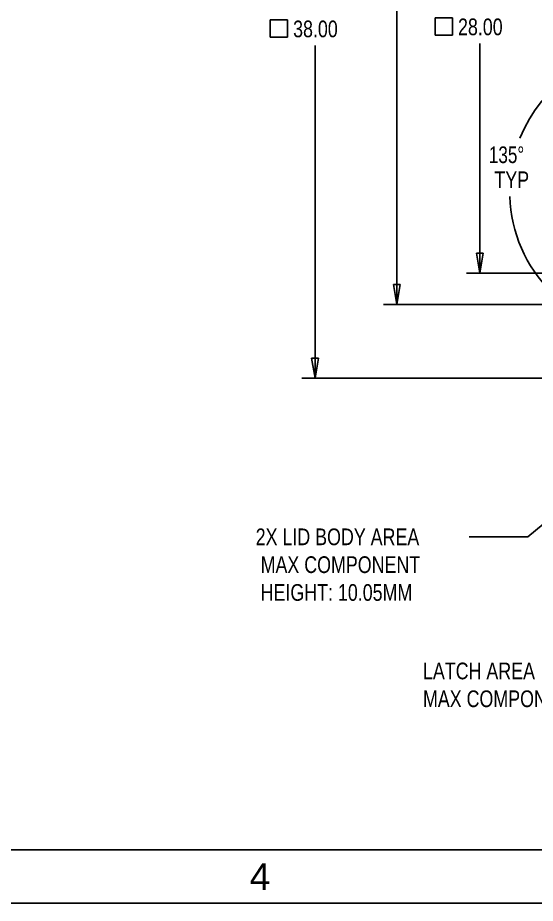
# Model space of a CAD drawing. Header units: inches. Extents: x 0 to 173, y 0 to 112.
# Drawn here: x 60.43 to 85.07, y 0 to 42.12 of the extents above; entities that cross this region are included whole.
import ezdxf
from ezdxf.enums import TextEntityAlignment as Align

# ---------------------------------------------------------------- set-up
doc = ezdxf.new("R2010")
doc.units = ezdxf.units.IN
doc.header["$LTSCALE"] = 0.374
doc.header["$MEASUREMENT"] = 0
doc.layers.get('0').update_dxf_attribs({"linetype": 'CONTINUOUS'})
for name, color, linetype in [('TIU14065-00684-01_DXF_DIMENSION', 7, 'CONTINUOUS'), ('TIU14065-00684-01_DXF_FORMAT', 7, 'CONTINUOUS'), ('TIU14065-00684-01_DXF_TEXT', 7, 'CONTINUOUS')]:
    doc.layers.add(name, color=color, linetype=linetype)
doc.styles.get("Standard").update_dxf_attribs({"font": 'txt', "width": 0.8})
doc.styles.add('TEXTSTYLE_1', font='ARIAL.TTF')

# ---------------------------------------------------------------- blocks, each defined once
blk = doc.blocks.new('_CLOSED')
at = {"color": 0, "linetype": 'ByBlock'}
for p, q in [((0, 0), (-1, 0.167)), ((-1, 0.167), (-1, -0.167)), ((-1, -0.167), (0, 0)), ((-1, 0), (0, 0))]:
    blk.add_line(p, q, dxfattribs=at)

msp = doc.modelspace()

# ---------------------------------------------------------------- linework, layer by layer
at = {"layer": 'TIU14065-00684-01_DXF_DIMENSION', "color": 2, "linetype": 'Continuous'}
for p, q in [((78.475, 28.473), (78.475, 43.179)), ((73.277, 42.016), (72.45, 42.016)), ((72.45, 42.016), (72.45, 41.189)), ((73.277, 41.189), (73.277, 42.016)), ((81.128, 42.114), (80.301, 42.114)), ((80.301, 42.114), (80.301, 41.287)), ((81.128, 41.287), (81.128, 42.114)), ((80.301, 41.287), (81.128, 41.287)), ((72.45, 41.189), (73.277, 41.189)), ((82.434, 29.973), (82.434, 40.891)), ((74.584, 24.973), (74.584, 40.792)), ((94.85, 29.973), (81.799, 29.973)), ((88.798, 28.473), (77.84, 28.473)), ((87.798, 24.973), (73.949, 24.973))]:
    msp.add_line(p, q, dxfattribs=at)
for start, end in [(90, 158.0172), (182.08, 225)]:
    msp.add_arc((90.616, 33.862), 6.766, start, end, dxfattribs=at)
at = {"layer": 'TIU14065-00684-01_DXF_FORMAT', "color": 7, "linetype": 'Continuous'}
for p, q in [((170.18, 2.54), (2.54, 2.54)), ((0, 0), (172.72, 0))]:
    msp.add_line(p, q, dxfattribs=at)
at = {"layer": 'TIU14065-00684-01_DXF_TEXT', "color": 2, "linetype": 'Continuous'}
for p, q in [((92.035, 23.481), (84.717, 17.429)), ((84.717, 17.429), (81.92, 17.429))]:
    msp.add_line(p, q, dxfattribs=at)

# ---------------------------------------------------------------- block references
at = {"layer": 'TIU14065-00684-01_DXF_DIMENSION', "color": 2, "linetype": 'Continuous', "xscale": 0.9524999999999998, "yscale": 0.9524999999999998, "zscale": 0.9524999999999998, "rotation": 270}
for p in [(82.434, 29.973), (78.475, 28.473), (74.584, 24.973)]:
    msp.add_blockref('_CLOSED', p, dxfattribs=at)

# ---------------------------------------------------------------- texts
at = {"layer": 'TIU14065-00684-01_DXF_DIMENSION', "color": 2, "linetype": 'Continuous'}
for s, width, p in [('38.00', 0.8, (73.542, 41.189)), ('28.00', 0.8, (81.392, 41.287)), ('135%%d', 0.766667, (82.86, 35.204)), ('TYP', 0.8, (83.125, 34.014))]:
    msp.add_text(s, height=0.7937, dxfattribs=dict(at, width=width)).set_placement(p)
at = {"layer": 'TIU14065-00684-01_DXF_FORMAT', "color": 7, "linetype": 'Continuous', "style": 'TEXTSTYLE_1'}
msp.add_text('4', height=1.27, dxfattribs=at).set_placement((71.966, 0.635), align=Align.CENTER)
at = {"layer": 'TIU14065-00684-01_DXF_TEXT', "color": 2, "width": 0.8}
for s, height, p in [('2X LID BODY AREA', 0.79375, (71.76, 17.032)), (' MAX COMPONENT', 0.79375, (71.76, 15.709)), (' HEIGHT: 10.05MM', 0.79375, (71.76, 14.386)), ('LATCH AREA', 0.7937, (79.724, 10.653)), ('MAX COMPONENT HEIGHT: 6.10MM', 0.79375, (79.724, 9.33))]:
    msp.add_text(s, height=height, dxfattribs=at).set_placement(p)

doc.saveas('drawing.dxf')
